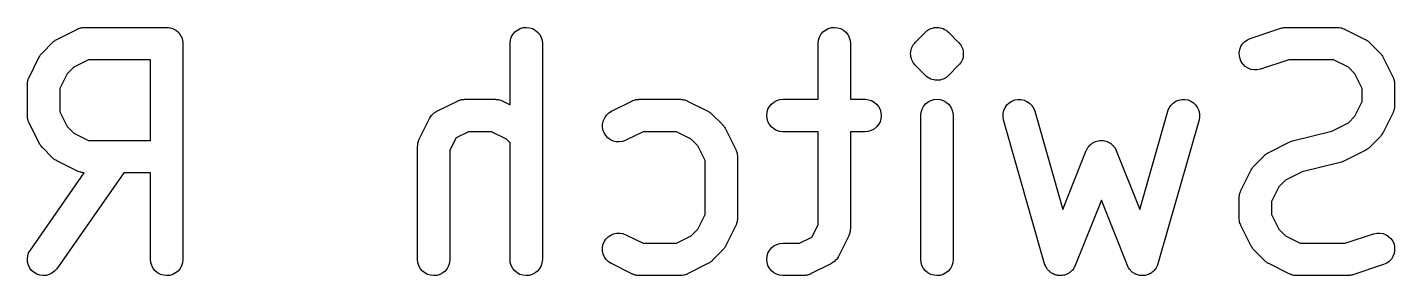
# Model space of a CAD drawing. Extents: x 121.5 to 176.6, y -105.4 to -93.1.
# Drawn here: x 170.27 to 176.61, y -94.25 to -93.1 of the extents above; entities that cross this region are included whole.
import ezdxf

# ---------------------------------------------------------------- set-up
doc = ezdxf.new("R2010")
doc.units = 0
doc.layers.add('BLACK', color=7, linetype='CONTINUOUS')

msp = doc.modelspace()

# ---------------------------------------------------------------- linework, layer by layer
at = {"layer": 'BLACK', "linetype": 'CONTINUOUS'}
for p, q in [((170.409, -93.1589), (170.504, -93.1113)), ((170.504, -93.1113), (170.505, -93.1108)), ((170.505, -93.1108), (170.507, -93.1101)), ((170.507, -93.1101), (170.509, -93.109)), ((170.509, -93.109), (170.514, -93.1076)), ((170.514, -93.1076), (170.519, -93.1058)), ((170.519, -93.1058), (170.521, -93.1054)), ((170.521, -93.1054), (170.523, -93.1048)), ((170.523, -93.1048), (170.528, -93.1043)), ((170.528, -93.1043), (170.533, -93.1035)), ((170.533, -93.1035), (170.535, -93.1036)), ((170.535, -93.1036), (170.537, -93.1034)), ((170.537, -93.1034), (170.918, -93.1034)), ((170.918, -93.1034), (170.919, -93.1034)), ((170.919, -93.1034), (170.919, -93.1034)), ((170.919, -93.1034), (170.919, -93.1034)), ((170.919, -93.1034), (170.919, -93.1034)), ((170.919, -93.1034), (170.926, -93.1042)), ((170.926, -93.1042), (170.933, -93.1049)), ((170.933, -93.1049), (170.934, -93.105)), ((170.934, -93.105), (170.934, -93.105)), ((170.934, -93.105), (170.941, -93.1071)), ((170.941, -93.1071), (170.947, -93.1092)), ((170.947, -93.1092), (170.948, -93.1094)), ((170.948, -93.1094), (170.948, -93.1094)), ((170.948, -93.1094), (170.954, -93.1129)), ((170.954, -93.1129), (170.96, -93.1162)), ((170.96, -93.1162), (170.961, -93.1164)), ((170.961, -93.1164), (170.961, -93.1165)), ((170.961, -93.1165), (170.966, -93.121)), ((170.966, -93.121), (170.972, -93.1255)), ((170.972, -93.1255), (170.972, -93.1257)), ((170.972, -93.1257), (170.972, -93.1259)), ((170.972, -93.1259), (170.976, -93.1314)), ((170.976, -93.1314), (170.981, -93.1369)), ((172.523, -93.136), (172.533, -93.1248)), ((172.533, -93.1248), (172.544, -93.1156)), ((172.544, -93.1156), (172.557, -93.1088)), ((172.557, -93.1088), (172.571, -93.1047)), ((172.571, -93.1047), (172.586, -93.1034)), ((172.586, -93.1034), (172.6, -93.1049)), ((172.6, -93.1049), (172.614, -93.1092)), ((172.614, -93.1092), (172.627, -93.1162)), ((172.627, -93.1162), (172.638, -93.1255)), ((172.638, -93.1255), (172.648, -93.1369)), ((173.952, -93.136), (173.961, -93.1248)), ((173.961, -93.1248), (173.973, -93.1156)), ((173.973, -93.1156), (173.986, -93.1088)), ((173.986, -93.1088), (174, -93.1047)), ((174, -93.1047), (174.014, -93.1034)), ((174.014, -93.1034), (174.029, -93.1049)), ((174.029, -93.1049), (174.043, -93.1092)), ((174.043, -93.1092), (174.056, -93.1162)), ((174.056, -93.1162), (174.067, -93.1255)), ((174.067, -93.1255), (174.076, -93.1369)), ((174.389, -93.173), (174.437, -93.1253)), ((174.437, -93.1248), (174.438, -93.1246)), ((174.437, -93.125), (174.437, -93.1248)), ((174.437, -93.1248), (174.437, -93.1248)), ((174.437, -93.1248), (174.437, -93.1248)), ((174.437, -93.1253), (174.437, -93.125)), ((174.437, -93.125), (174.437, -93.125)), ((174.437, -93.125), (174.437, -93.125)), ((174.438, -93.1246), (174.443, -93.1202)), ((174.443, -93.1202), (174.449, -93.1158)), ((174.449, -93.1155), (174.455, -93.1123)), ((174.449, -93.1156), (174.449, -93.1155)), ((174.449, -93.1157), (174.449, -93.1156)), ((174.449, -93.1156), (174.449, -93.1156)), ((174.449, -93.1158), (174.449, -93.1157)), ((174.455, -93.1123), (174.461, -93.1089)), ((174.461, -93.1089), (174.462, -93.1089)), ((174.462, -93.1087), (174.469, -93.1068)), ((174.462, -93.1088), (174.462, -93.1087)), ((174.462, -93.1089), (174.462, -93.1088)), ((174.462, -93.1088), (174.462, -93.1088)), ((174.469, -93.1068), (174.475, -93.1048)), ((174.475, -93.1048), (174.476, -93.1047)), ((174.476, -93.1047), (174.483, -93.104)), ((174.476, -93.1047), (174.476, -93.1047)), ((174.476, -93.1047), (174.476, -93.1047)), ((174.476, -93.1047), (174.476, -93.1047)), ((174.483, -93.104), (174.49, -93.1034)), ((174.49, -93.1034), (174.49, -93.1034)), ((174.49, -93.1034), (174.49, -93.1034)), ((174.49, -93.1034), (174.491, -93.1034)), ((174.49, -93.1034), (174.49, -93.1034)), ((174.491, -93.1034), (174.498, -93.1041)), ((174.498, -93.1041), (174.505, -93.1049)), ((174.505, -93.1049), (174.505, -93.1049)), ((174.505, -93.1049), (174.505, -93.1049)), ((174.505, -93.1049), (174.505, -93.105)), ((174.505, -93.105), (174.505, -93.105)), ((174.505, -93.105), (174.512, -93.1071)), ((174.512, -93.1071), (174.519, -93.1091)), ((174.519, -93.1091), (174.519, -93.1092)), ((174.519, -93.1092), (174.519, -93.1092)), ((174.519, -93.1092), (174.519, -93.1093)), ((174.519, -93.1093), (174.519, -93.1093)), ((174.519, -93.1093), (174.525, -93.1127)), ((174.525, -93.1127), (174.532, -93.1161)), ((174.532, -93.1161), (174.532, -93.1161)), ((174.532, -93.1161), (174.532, -93.1162)), ((174.532, -93.1162), (174.532, -93.1163)), ((174.532, -93.1163), (174.532, -93.1163)), ((174.532, -93.1163), (174.537, -93.1209)), ((174.537, -93.1209), (174.543, -93.1253)), ((174.543, -93.1253), (174.59, -93.173)), ((175.942, -93.1548), (176.085, -93.1072)), ((176.085, -93.1072), (176.086, -93.1069)), ((176.086, -93.1069), (176.09, -93.106)), ((176.09, -93.106), (176.094, -93.1048)), ((176.094, -93.1048), (176.097, -93.1045)), ((176.097, -93.1045), (176.1, -93.1039)), ((176.1, -93.1039), (176.105, -93.1038)), ((176.105, -93.1038), (176.109, -93.1034)), ((176.109, -93.1034), (176.347, -93.1034)), ((176.347, -93.1034), (176.348, -93.1034)), ((176.348, -93.1034), (176.35, -93.1036)), ((176.35, -93.1036), (176.352, -93.1036)), ((176.352, -93.1036), (176.357, -93.1044)), ((176.357, -93.1044), (176.363, -93.105)), ((176.363, -93.105), (176.365, -93.1057)), ((176.365, -93.1057), (176.367, -93.1061)), ((176.367, -93.1061), (176.372, -93.1079)), ((176.372, -93.1079), (176.376, -93.1094)), ((176.376, -93.1094), (176.378, -93.1105)), ((176.378, -93.1105), (176.38, -93.1113)), ((176.38, -93.1113), (176.476, -93.1589)), ((170.342, -93.2206), (170.389, -93.173)), ((170.389, -93.173), (170.39, -93.1722)), ((170.39, -93.1722), (170.393, -93.1696)), ((170.393, -93.1696), (170.396, -93.1667)), ((170.396, -93.1667), (170.399, -93.165)), ((170.399, -93.165), (170.401, -93.1631)), ((170.401, -93.1631), (170.405, -93.1612)), ((170.405, -93.1612), (170.409, -93.1589)), ((170.981, -93.1369), (170.981, -93.1371)), ((170.981, -93.1371), (170.981, -93.1373)), ((170.981, -93.1373), (170.984, -93.1436)), ((170.984, -93.1436), (170.988, -93.1498)), ((170.988, -93.1498), (170.988, -93.1501)), ((170.988, -93.1501), (170.988, -93.1503)), ((170.988, -93.1503), (170.99, -93.1571)), ((170.99, -93.1571), (170.992, -93.1638)), ((170.992, -93.1638), (170.992, -93.1641)), ((170.992, -93.1641), (170.992, -93.1643)), ((170.992, -93.1643), (170.993, -93.1713)), ((170.993, -93.1713), (170.993, -93.1784)), ((170.993, -93.1784), (170.993, -94.1784)), ((172.51, -93.1773), (172.512, -93.1628)), ((172.51, -93.1784), (172.51, -93.1773)), ((172.51, -93.4618), (172.51, -93.1784)), ((172.512, -93.1628), (172.516, -93.1488)), ((172.516, -93.1488), (172.523, -93.136)), ((172.648, -93.1369), (172.654, -93.1498)), ((172.654, -93.1498), (172.659, -93.1638)), ((172.659, -93.1638), (172.66, -93.1784)), ((172.66, -93.1784), (172.66, -94.1784)), ((173.939, -93.1773), (173.94, -93.1628)), ((173.939, -93.1784), (173.939, -93.1773)), ((173.939, -93.4367), (173.939, -93.1784)), ((173.94, -93.1628), (173.945, -93.1488)), ((173.945, -93.1488), (173.952, -93.136)), ((174.076, -93.1369), (174.083, -93.1498)), ((174.083, -93.1498), (174.087, -93.1638)), ((174.087, -93.1638), (174.089, -93.1784)), ((174.089, -93.1784), (174.089, -93.4367)), ((174.371, -93.2039), (174.373, -93.1972)), ((174.373, -93.1967), (174.377, -93.1905)), ((174.373, -93.1969), (174.373, -93.1967)), ((174.373, -93.1972), (174.373, -93.1969)), ((174.377, -93.1905), (174.38, -93.1843)), ((174.38, -93.1838), (174.385, -93.1784)), ((174.38, -93.1841), (174.38, -93.1838)), ((174.38, -93.1843), (174.38, -93.1841)), ((174.385, -93.1784), (174.389, -93.173)), ((174.59, -93.173), (174.591, -93.1733)), ((174.591, -93.1733), (174.591, -93.1733)), ((174.591, -93.1733), (174.591, -93.1733)), ((174.591, -93.1733), (174.591, -93.1737)), ((174.591, -93.1737), (174.596, -93.1793)), ((174.596, -93.1793), (174.6, -93.1847)), ((174.6, -93.1847), (174.6, -93.1849)), ((174.6, -93.1849), (174.6, -93.1852)), ((174.6, -93.1852), (174.604, -93.1915)), ((174.604, -93.1915), (174.607, -93.1977)), ((174.607, -93.1977), (174.607, -93.1979)), ((174.607, -93.1979), (174.607, -93.1981)), ((175.894, -93.2059), (175.899, -93.1922)), ((175.899, -93.1922), (175.907, -93.1799)), ((175.907, -93.1799), (175.917, -93.1693)), ((175.917, -93.1693), (175.929, -93.1608)), ((175.929, -93.1608), (175.942, -93.1548)), ((176.476, -93.1589), (176.477, -93.1594)), ((176.477, -93.1594), (176.48, -93.1617)), ((176.48, -93.1617), (176.484, -93.1637)), ((176.484, -93.1637), (176.486, -93.1657)), ((176.486, -93.1657), (176.489, -93.1674)), ((176.489, -93.1674), (176.492, -93.1703)), ((176.492, -93.1703), (176.495, -93.173)), ((176.495, -93.173), (176.543, -93.2206)), ((170.28, -93.3353), (170.327, -93.2401)), ((170.327, -93.2401), (170.328, -93.2391)), ((170.328, -93.2391), (170.33, -93.2356)), ((170.33, -93.2356), (170.332, -93.2319)), ((170.332, -93.2319), (170.334, -93.2295)), ((170.334, -93.2295), (170.336, -93.2269)), ((170.336, -93.2269), (170.339, -93.2238)), ((170.339, -93.2238), (170.342, -93.2206)), ((170.555, -93.2534), (170.487, -93.2876)), ((170.843, -93.2534), (170.555, -93.2534)), ((170.843, -93.6272), (170.843, -93.2534)), ((174.367, -93.2252), (174.368, -93.2182)), ((174.367, -93.2255), (174.367, -93.2252)), ((174.367, -93.2257), (174.367, -93.2255)), ((174.368, -93.2327), (174.367, -93.2257)), ((174.368, -93.2182), (174.369, -93.2112)), ((174.368, -93.2398), (174.368, -93.2327)), ((174.369, -93.2401), (174.368, -93.2398)), ((174.369, -93.2107), (174.371, -93.2039)), ((174.369, -93.2109), (174.369, -93.2107)), ((174.369, -93.2112), (174.369, -93.2109)), ((174.369, -93.2403), (174.369, -93.2401)), ((174.371, -93.247), (174.369, -93.2403)), ((174.373, -93.2539), (174.371, -93.247)), ((174.373, -93.2541), (174.373, -93.2539)), ((174.373, -93.2543), (174.373, -93.2541)), ((174.376, -93.2606), (174.373, -93.2543)), ((174.379, -93.2668), (174.376, -93.2606)), ((174.606, -93.2553), (174.603, -93.2615)), ((174.607, -93.2551), (174.606, -93.2553)), ((174.607, -93.1981), (174.609, -93.205)), ((174.609, -93.248), (174.607, -93.2548)), ((174.607, -93.2548), (174.607, -93.2551)), ((174.609, -93.205), (174.611, -93.2117)), ((174.611, -93.2413), (174.609, -93.248)), ((174.611, -93.2117), (174.611, -93.2119)), ((174.611, -93.2119), (174.611, -93.2122)), ((174.611, -93.2122), (174.612, -93.2192)), ((174.612, -93.2337), (174.611, -93.2408)), ((174.611, -93.2408), (174.611, -93.2411)), ((174.611, -93.2411), (174.611, -93.2413)), ((174.612, -93.2192), (174.612, -93.2263)), ((174.612, -93.2263), (174.612, -93.2265)), ((174.612, -93.2265), (174.612, -93.2268)), ((174.612, -93.2268), (174.612, -93.2337)), ((175.891, -93.2203), (175.894, -93.2059)), ((175.892, -93.2349), (175.891, -93.2203)), ((175.895, -93.2492), (175.892, -93.2349)), ((175.901, -93.2626), (175.895, -93.2492)), ((176.121, -93.2534), (175.99, -93.2972)), ((176.329, -93.2534), (176.121, -93.2534)), ((176.398, -93.2876), (176.329, -93.2534)), ((176.543, -93.2206), (176.544, -93.2213)), ((176.544, -93.2213), (176.546, -93.2246)), ((176.546, -93.2246), (176.549, -93.2277)), ((176.549, -93.2277), (176.551, -93.2303)), ((176.551, -93.2303), (176.553, -93.2328)), ((176.553, -93.2328), (176.555, -93.2365)), ((176.555, -93.2365), (176.557, -93.2401)), ((176.557, -93.2401), (176.605, -93.3353)), ((170.456, -93.318), (170.422, -93.3866)), ((170.487, -93.2876), (170.456, -93.318)), ((174.379, -93.2671), (174.379, -93.2668)), ((174.38, -93.2673), (174.379, -93.2671)), ((174.384, -93.2728), (174.38, -93.2673)), ((174.388, -93.2783), (174.384, -93.2728)), ((174.389, -93.2786), (174.388, -93.2783)), ((174.389, -93.2787), (174.389, -93.2786)), ((174.389, -93.279), (174.389, -93.2787)), ((174.389, -93.2787), (174.389, -93.2787)), ((174.437, -93.3267), (174.389, -93.279)), ((174.59, -93.279), (174.543, -93.3267)), ((174.595, -93.2736), (174.59, -93.279)), ((174.599, -93.2682), (174.595, -93.2736)), ((174.6, -93.2679), (174.599, -93.2682)), ((174.603, -93.2615), (174.6, -93.2677)), ((174.6, -93.2677), (174.6, -93.2679)), ((175.909, -93.2746), (175.901, -93.2626)), ((175.919, -93.2848), (175.909, -93.2746)), ((175.932, -93.2927), (175.919, -93.2848)), ((175.945, -93.2981), (175.932, -93.2927)), ((175.96, -93.3007), (175.945, -93.2981)), ((175.974, -93.3005), (175.96, -93.3007)), ((175.989, -93.2975), (175.974, -93.3005)), ((175.99, -93.2972), (175.989, -93.2975)), ((176.428, -93.318), (176.398, -93.2876)), ((176.462, -93.3866), (176.428, -93.318)), ((170.272, -93.3634), (170.273, -93.3584)), ((170.272, -93.3656), (170.272, -93.3634)), ((170.272, -93.3678), (170.272, -93.3656)), ((170.272, -93.3689), (170.272, -93.3678)), ((170.272, -93.5117), (170.272, -93.3689)), ((170.273, -93.3584), (170.274, -93.3533)), ((170.274, -93.3512), (170.275, -93.349)), ((170.274, -93.3533), (170.274, -93.3512)), ((170.275, -93.349), (170.276, -93.3442)), ((170.276, -93.3442), (170.278, -93.3393)), ((170.278, -93.3393), (170.279, -93.3374)), ((170.279, -93.3374), (170.28, -93.3353)), ((170.422, -93.3866), (170.422, -93.494)), ((174.442, -93.3311), (174.437, -93.3267)), ((174.448, -93.3357), (174.442, -93.3311)), ((174.448, -93.3358), (174.448, -93.3357)), ((174.448, -93.3357), (174.448, -93.3357)), ((174.448, -93.3359), (174.448, -93.3358)), ((174.454, -93.3392), (174.448, -93.3359)), ((174.448, -93.3359), (174.448, -93.3359)), ((174.461, -93.3427), (174.454, -93.3392)), ((174.461, -93.3428), (174.461, -93.3427)), ((174.461, -93.3427), (174.461, -93.3427)), ((174.461, -93.3429), (174.461, -93.3428)), ((174.461, -93.3428), (174.461, -93.3428)), ((174.468, -93.3449), (174.461, -93.3429)), ((174.474, -93.347), (174.468, -93.3449)), ((174.475, -93.347), (174.474, -93.347)), ((174.475, -93.3471), (174.475, -93.347)), ((174.482, -93.3479), (174.475, -93.3471)), ((174.475, -93.3471), (174.475, -93.3471)), ((174.475, -93.3471), (174.475, -93.3471)), ((174.489, -93.3486), (174.482, -93.3479)), ((174.49, -93.3486), (174.489, -93.3486)), ((174.489, -93.3486), (174.489, -93.3486)), ((174.489, -93.3486), (174.489, -93.3486)), ((174.489, -93.3486), (174.489, -93.3486)), ((174.497, -93.348), (174.49, -93.3486)), ((174.504, -93.3473), (174.497, -93.348)), ((174.511, -93.3453), (174.504, -93.3472)), ((174.504, -93.3472), (174.504, -93.3473)), ((174.504, -93.3473), (174.504, -93.3473)), ((174.504, -93.3473), (174.504, -93.3473)), ((174.504, -93.3473), (174.504, -93.3473)), ((174.518, -93.3433), (174.511, -93.3453)), ((174.524, -93.3398), (174.518, -93.3431)), ((174.518, -93.3431), (174.518, -93.3431)), ((174.518, -93.3431), (174.518, -93.3432)), ((174.518, -93.3432), (174.518, -93.3432)), ((174.518, -93.3432), (174.518, -93.3433)), ((174.531, -93.3365), (174.524, -93.3398)), ((174.537, -93.3318), (174.531, -93.3362)), ((174.531, -93.3362), (174.531, -93.3363)), ((174.531, -93.3363), (174.531, -93.3364)), ((174.531, -93.3364), (174.531, -93.3364)), ((174.531, -93.3364), (174.531, -93.3365)), ((174.542, -93.3274), (174.537, -93.3318)), ((174.543, -93.3267), (174.542, -93.327)), ((174.542, -93.327), (174.542, -93.327)), ((174.542, -93.327), (174.542, -93.327)), ((174.542, -93.327), (174.542, -93.3272)), ((174.542, -93.3272), (174.542, -93.3272)), ((174.542, -93.3272), (174.542, -93.3272)), ((174.542, -93.3272), (174.542, -93.3274)), ((176.462, -93.4464), (176.462, -93.3866)), ((176.605, -93.3353), (176.605, -93.3363)), ((176.605, -93.3363), (176.606, -93.3383)), ((176.606, -93.3383), (176.607, -93.3403)), ((176.607, -93.3403), (176.608, -93.3452)), ((176.608, -93.3452), (176.61, -93.35)), ((176.61, -93.35), (176.61, -93.3522)), ((176.61, -93.3522), (176.611, -93.3543)), ((176.611, -93.3543), (176.612, -93.3594)), ((176.612, -93.3594), (176.612, -93.3645)), ((176.612, -93.3645), (176.612, -93.3667)), ((176.612, -93.3667), (176.612, -93.3689)), ((176.612, -93.3689), (176.612, -93.4641)), ((172.171, -93.4923), (172.266, -93.4446)), ((172.266, -93.4446), (172.267, -93.4442)), ((172.267, -93.4442), (172.269, -93.4434)), ((172.269, -93.4434), (172.271, -93.4424)), ((172.271, -93.4424), (172.276, -93.4409)), ((172.276, -93.4409), (172.28, -93.4391)), ((172.28, -93.4391), (172.283, -93.4388)), ((172.283, -93.4388), (172.285, -93.4381)), ((172.285, -93.4381), (172.29, -93.4376)), ((172.29, -93.4376), (172.295, -93.4368)), ((172.295, -93.4368), (172.297, -93.4369)), ((172.297, -93.4369), (172.299, -93.4367)), ((172.299, -93.4367), (172.442, -93.4367)), ((172.442, -93.4367), (172.443, -93.4367)), ((172.443, -93.4367), (172.445, -93.437)), ((172.445, -93.437), (172.448, -93.4369)), ((172.448, -93.4369), (172.453, -93.4378)), ((172.453, -93.4378), (172.458, -93.4384)), ((172.458, -93.4384), (172.46, -93.439)), ((172.46, -93.439), (172.462, -93.4394)), ((172.462, -93.4394), (172.467, -93.4412)), ((172.467, -93.4412), (172.472, -93.4428)), ((172.472, -93.4428), (172.474, -93.4438)), ((172.474, -93.4438), (172.476, -93.4446)), ((172.476, -93.4446), (172.51, -93.4618)), ((172.98, -93.4923), (173.075, -93.4446)), ((173.075, -93.4446), (173.076, -93.4442)), ((173.076, -93.4442), (173.078, -93.4434)), ((173.078, -93.4434), (173.08, -93.4424)), ((173.08, -93.4424), (173.085, -93.4409)), ((173.085, -93.4409), (173.09, -93.4391)), ((173.09, -93.4391), (173.092, -93.4388)), ((173.092, -93.4388), (173.094, -93.4381)), ((173.094, -93.4381), (173.099, -93.4376)), ((173.099, -93.4376), (173.104, -93.4368)), ((173.104, -93.4368), (173.107, -93.4369)), ((173.107, -93.4369), (173.109, -93.4367)), ((173.109, -93.4367), (173.299, -93.4367)), ((173.299, -93.4367), (173.3, -93.4367)), ((173.3, -93.4367), (173.303, -93.437)), ((173.303, -93.437), (173.305, -93.4369)), ((173.305, -93.4369), (173.31, -93.4378)), ((173.31, -93.4378), (173.315, -93.4384)), ((173.315, -93.4384), (173.317, -93.439)), ((173.317, -93.439), (173.319, -93.4394)), ((173.319, -93.4394), (173.324, -93.4412)), ((173.324, -93.4412), (173.329, -93.4428)), ((173.329, -93.4428), (173.331, -93.4438)), ((173.331, -93.4438), (173.333, -93.4446)), ((173.333, -93.4446), (173.428, -93.4923)), ((173.723, -93.4585), (173.734, -93.4492)), ((173.734, -93.4492), (173.747, -93.4424)), ((173.747, -93.4424), (173.761, -93.4381)), ((173.761, -93.4381), (173.776, -93.4367)), ((173.776, -93.4367), (173.939, -93.4367)), ((174.089, -93.4367), (174.156, -93.4367)), ((174.156, -93.4367), (174.158, -93.4367)), ((174.158, -93.4367), (174.172, -93.4384)), ((174.172, -93.4384), (174.186, -93.4428)), ((174.186, -93.4428), (174.199, -93.4498)), ((174.199, -93.4498), (174.21, -93.4592)), ((174.437, -93.4581), (174.449, -93.449)), ((174.449, -93.449), (174.462, -93.4422)), ((174.462, -93.4422), (174.476, -93.438)), ((174.476, -93.438), (174.49, -93.4367)), ((174.49, -93.4367), (174.505, -93.4382)), ((174.505, -93.4382), (174.519, -93.4426)), ((174.519, -93.4426), (174.532, -93.4495)), ((174.532, -93.4495), (174.543, -93.4589)), ((174.825, -93.4526), (174.837, -93.4447)), ((174.837, -93.4447), (174.851, -93.4395)), ((174.851, -93.4395), (174.865, -93.4369)), ((174.865, -93.4369), (174.88, -93.4372)), ((174.88, -93.4372), (174.894, -93.4404)), ((174.894, -93.4404), (174.907, -93.4463)), ((174.907, -93.4463), (174.919, -93.4546)), ((175.585, -93.454), (175.597, -93.4458)), ((175.597, -93.4458), (175.61, -93.4401)), ((175.61, -93.4401), (175.625, -93.4371)), ((175.625, -93.4371), (175.639, -93.437)), ((175.639, -93.437), (175.654, -93.4397)), ((175.654, -93.4397), (175.667, -93.4452)), ((175.667, -93.4452), (175.68, -93.4532)), ((176.428, -93.5149), (176.462, -93.4464)), ((170.272, -93.5139), (170.272, -93.5117)), ((170.272, -93.5161), (170.272, -93.5139)), ((170.422, -93.494), (170.456, -93.5625)), ((172.142, -93.5174), (172.145, -93.5126)), ((172.145, -93.5126), (172.147, -93.5114)), ((172.147, -93.5114), (172.148, -93.5101)), ((172.148, -93.5101), (172.152, -93.5062)), ((172.152, -93.5062), (172.156, -93.5021)), ((172.156, -93.5021), (172.157, -93.5012)), ((172.157, -93.5012), (172.158, -93.5)), ((172.158, -93.5), (172.163, -93.497)), ((172.163, -93.497), (172.168, -93.4938)), ((172.168, -93.4938), (172.169, -93.4931)), ((172.169, -93.4931), (172.171, -93.4923)), ((172.949, -93.522), (172.957, -93.5101)), ((172.957, -93.5101), (172.968, -93.5)), ((172.968, -93.5), (172.98, -93.4923)), ((173.428, -93.4923), (173.429, -93.4927)), ((173.429, -93.4927), (173.433, -93.495)), ((173.433, -93.495), (173.436, -93.497)), ((173.436, -93.497), (173.439, -93.499)), ((173.439, -93.499), (173.441, -93.5007)), ((173.441, -93.5007), (173.444, -93.5036)), ((173.444, -93.5036), (173.448, -93.5063)), ((173.448, -93.5063), (173.495, -93.5539)), ((173.701, -93.5112), (173.702, -93.4966)), ((173.702, -93.5258), (173.701, -93.5112)), ((173.702, -93.4966), (173.706, -93.4826)), ((173.706, -93.4826), (173.713, -93.4698)), ((173.713, -93.4698), (173.723, -93.4585)), ((174.21, -93.4592), (174.219, -93.4706)), ((174.219, -93.4706), (174.226, -93.4836)), ((174.226, -93.4836), (174.23, -93.4977)), ((174.23, -93.4977), (174.231, -93.5122)), ((174.231, -93.5122), (174.23, -93.5268)), ((174.415, -93.5107), (174.416, -93.4961)), ((174.415, -93.5117), (174.415, -93.5107)), ((174.415, -94.1784), (174.415, -93.5117)), ((174.416, -93.4961), (174.421, -93.4822)), ((174.421, -93.4822), (174.428, -93.4693)), ((174.428, -93.4693), (174.437, -93.4581)), ((174.543, -93.4589), (174.552, -93.4702)), ((174.552, -93.4702), (174.559, -93.4831)), ((174.559, -93.4831), (174.563, -93.4971)), ((174.563, -93.4971), (174.565, -93.5117)), ((174.565, -93.5117), (174.565, -94.1784)), ((174.796, -93.5022), (174.8, -93.488)), ((174.796, -93.5169), (174.796, -93.5022)), ((174.8, -93.488), (174.806, -93.4746)), ((174.806, -93.4746), (174.814, -93.4627)), ((174.814, -93.4627), (174.825, -93.4526)), ((174.919, -93.4546), (174.93, -93.4652)), ((174.93, -93.4652), (174.938, -93.4775)), ((174.938, -93.4775), (174.943, -93.4911)), ((174.943, -93.4911), (175.073, -93.9468)), ((175.43, -93.9468), (175.561, -93.4911)), ((175.561, -93.4901), (175.566, -93.4766)), ((175.561, -93.4911), (175.561, -93.4901)), ((175.566, -93.4766), (175.575, -93.4644)), ((175.575, -93.4644), (175.585, -93.454)), ((175.68, -93.4532), (175.69, -93.4634)), ((175.69, -93.4634), (175.698, -93.4755)), ((175.698, -93.4755), (175.704, -93.489)), ((175.704, -93.489), (175.707, -93.5033)), ((175.707, -93.5033), (175.707, -93.5179)), ((176.398, -93.5453), (176.428, -93.5149)), ((176.605, -93.4976), (176.557, -93.5929)), ((176.606, -93.4936), (176.605, -93.4956)), ((176.605, -93.4956), (176.605, -93.4976)), ((176.608, -93.4888), (176.606, -93.4936)), ((176.61, -93.484), (176.608, -93.4888)), ((176.611, -93.4797), (176.61, -93.4818)), ((176.61, -93.4818), (176.61, -93.484)), ((176.612, -93.4695), (176.611, -93.4746)), ((176.611, -93.4746), (176.611, -93.4797)), ((176.612, -93.4641), (176.612, -93.4651)), ((176.612, -93.4651), (176.612, -93.4673)), ((176.612, -93.4673), (176.612, -93.4695)), ((170.273, -93.5212), (170.272, -93.5161)), ((170.273, -93.5263), (170.273, -93.5212)), ((170.274, -93.5284), (170.273, -93.5263)), ((170.274, -93.5306), (170.274, -93.5284)), ((170.276, -93.5354), (170.274, -93.5306)), ((170.278, -93.5403), (170.276, -93.5354)), ((170.279, -93.5422), (170.278, -93.5403)), ((170.279, -93.5443), (170.279, -93.5422)), ((170.28, -93.5453), (170.279, -93.5443)), ((170.327, -93.6405), (170.28, -93.5453)), ((170.456, -93.5625), (170.487, -93.5929)), ((172.089, -93.621), (172.137, -93.5258)), ((172.137, -93.5249), (172.138, -93.5235)), ((172.137, -93.5258), (172.137, -93.5249)), ((172.138, -93.5235), (172.139, -93.522)), ((172.139, -93.522), (172.142, -93.5174)), ((172.939, -93.5496), (172.943, -93.5354)), ((172.939, -93.5643), (172.939, -93.5496)), ((172.941, -93.5787), (172.939, -93.5643)), ((172.943, -93.5354), (172.949, -93.522)), ((173.495, -93.5539), (173.496, -93.5547)), ((173.496, -93.5547), (173.499, -93.558)), ((173.499, -93.558), (173.501, -93.561)), ((173.501, -93.561), (173.503, -93.5637)), ((173.503, -93.5637), (173.505, -93.5661)), ((173.505, -93.5661), (173.507, -93.5698)), ((173.507, -93.5698), (173.509, -93.5734)), ((173.509, -93.5734), (173.557, -93.6686)), ((173.706, -93.5398), (173.702, -93.5258)), ((173.713, -93.5528), (173.706, -93.5398)), ((173.722, -93.5642), (173.713, -93.5528)), ((173.733, -93.5736), (173.722, -93.5642)), ((173.746, -93.5806), (173.733, -93.5736)), ((174.198, -93.5742), (174.185, -93.5811)), ((174.209, -93.5649), (174.198, -93.5742)), ((174.219, -93.5537), (174.209, -93.5649)), ((174.226, -93.5408), (174.219, -93.5537)), ((174.23, -93.5268), (174.226, -93.5408)), ((174.798, -93.5313), (174.796, -93.5169)), ((174.799, -93.5323), (174.798, -93.5313)), ((174.989, -94.199), (174.799, -93.5323)), ((175.705, -93.5323), (175.514, -94.199)), ((175.707, -93.5179), (175.705, -93.5323)), ((176.321, -93.5838), (176.398, -93.5453)), ((170.33, -93.6441), (170.327, -93.6405)), ((170.487, -93.5929), (170.555, -93.6272)), ((170.555, -93.6272), (170.843, -93.6272)), ((172.083, -93.639), (172.084, -93.6369)), ((172.083, -93.6441), (172.083, -93.639)), ((172.084, -93.6347), (172.086, -93.6299)), ((172.084, -93.6369), (172.084, -93.6347)), ((172.086, -93.6299), (172.088, -93.625)), ((172.088, -93.625), (172.089, -93.6231)), ((172.089, -93.6231), (172.089, -93.621)), ((172.26, -93.6152), (172.231, -93.6723)), ((172.317, -93.5867), (172.26, -93.6152)), ((172.424, -93.5867), (172.317, -93.5867)), ((172.493, -93.621), (172.424, -93.5867)), ((172.51, -93.638), (172.493, -93.621)), ((172.51, -94.1784), (172.51, -93.638)), ((172.946, -93.5924), (172.941, -93.5787)), ((172.954, -93.6048), (172.946, -93.5924)), ((172.964, -93.6156), (172.954, -93.6048)), ((172.976, -93.6241), (172.964, -93.6156)), ((172.989, -93.6302), (172.976, -93.6241)), ((173.003, -93.6336), (172.989, -93.6302)), ((173.018, -93.6342), (173.003, -93.6336)), ((173.032, -93.6319), (173.018, -93.6342)), ((173.046, -93.6269), (173.032, -93.6319)), ((173.047, -93.6264), (173.046, -93.6269)), ((173.127, -93.5867), (173.047, -93.6264)), ((173.282, -93.5867), (173.127, -93.5867)), ((173.35, -93.621), (173.282, -93.5867)), ((173.381, -93.6514), (173.35, -93.621)), ((173.76, -93.5851), (173.746, -93.5806)), ((173.774, -93.5867), (173.76, -93.5851)), ((173.776, -93.5867), (173.774, -93.5867)), ((173.939, -93.5867), (173.776, -93.5867)), ((173.939, -94.0178), (173.939, -93.5867)), ((174.156, -93.5867), (174.089, -93.5867)), ((174.089, -93.5867), (174.089, -94.0355)), ((174.171, -93.5853), (174.156, -93.5867)), ((174.185, -93.5811), (174.171, -93.5853)), ((175.205, -93.644), (175.21, -93.6399)), ((175.21, -93.6399), (175.211, -93.6395)), ((175.211, -93.639), (175.217, -93.636)), ((175.211, -93.6395), (175.211, -93.639)), ((175.217, -93.636), (175.223, -93.6329)), ((175.223, -93.6329), (175.224, -93.6327)), ((175.224, -93.6324), (175.231, -93.6306)), ((175.224, -93.6327), (175.224, -93.6324)), ((175.231, -93.6306), (175.237, -93.6287)), ((175.237, -93.6287), (175.238, -93.6286)), ((175.238, -93.6284), (175.245, -93.6278)), ((175.238, -93.6286), (175.238, -93.6284)), ((175.245, -93.6278), (175.251, -93.6272)), ((175.251, -93.6272), (175.252, -93.6273)), ((175.252, -93.6273), (175.253, -93.6272)), ((175.253, -93.6272), (175.26, -93.628)), ((175.26, -93.628), (175.266, -93.6286)), ((175.266, -93.6286), (175.267, -93.6288)), ((175.267, -93.6288), (175.268, -93.6289)), ((175.268, -93.6289), (175.274, -93.6309)), ((175.274, -93.6309), (175.28, -93.6328)), ((175.28, -93.6328), (175.281, -93.6331)), ((175.281, -93.6331), (175.281, -93.6334)), ((175.281, -93.6334), (175.287, -93.6365)), ((175.287, -93.6365), (175.293, -93.6396)), ((175.293, -93.6396), (175.294, -93.6401)), ((175.294, -93.6401), (175.294, -93.6405)), ((175.294, -93.6405), (175.299, -93.6447)), ((176.028, -93.6827), (176.123, -93.6351)), ((176.123, -93.6351), (176.124, -93.6346)), ((176.124, -93.6343), (176.131, -93.632)), ((176.124, -93.6345), (176.124, -93.6343)), ((176.124, -93.6346), (176.124, -93.6345)), ((176.131, -93.632), (176.138, -93.6296)), ((176.138, -93.6294), (176.321, -93.5838)), ((176.138, -93.6295), (176.138, -93.6294)), ((176.138, -93.6296), (176.138, -93.6295)), ((176.543, -93.6124), (176.495, -93.66)), ((176.546, -93.6091), (176.543, -93.6124)), ((176.548, -93.6061), (176.546, -93.6091)), ((176.55, -93.6035), (176.548, -93.6061)), ((176.552, -93.6011), (176.55, -93.6035)), ((176.554, -93.5973), (176.552, -93.6011)), ((176.556, -93.5938), (176.554, -93.5973)), ((176.557, -93.5929), (176.556, -93.5938)), ((170.332, -93.6478), (170.33, -93.6441)), ((170.334, -93.6502), (170.332, -93.6478)), ((170.335, -93.6529), (170.334, -93.6502)), ((170.338, -93.6559), (170.335, -93.6529)), ((170.341, -93.6592), (170.338, -93.6559)), ((170.342, -93.66), (170.341, -93.6592)), ((170.389, -93.7076), (170.342, -93.66)), ((172.081, -93.6535), (172.082, -93.6513)), ((172.081, -93.6546), (172.081, -93.6535)), ((172.081, -94.1784), (172.081, -93.6546)), ((172.082, -93.6491), (172.083, -93.6441)), ((172.082, -93.6513), (172.082, -93.6491)), ((172.231, -93.6723), (172.231, -94.1784)), ((173.415, -93.7199), (173.381, -93.6514)), ((173.557, -93.6686), (173.557, -93.6696)), ((173.557, -93.6696), (173.558, -93.6717)), ((173.558, -93.6717), (173.559, -93.6736)), ((173.559, -93.6736), (173.561, -93.6785)), ((173.561, -93.6785), (173.562, -93.6833)), ((173.562, -93.6833), (173.563, -93.6855)), ((173.563, -93.6855), (173.563, -93.6876)), ((173.563, -93.6876), (173.564, -93.6927)), ((173.564, -93.6927), (173.565, -93.6978)), ((173.565, -93.6978), (173.565, -93.7)), ((173.565, -93.7), (173.565, -93.7022)), ((173.565, -93.7022), (173.565, -93.9879)), ((175.073, -93.9468), (175.182, -93.6743)), ((175.182, -93.6734), (175.183, -93.6727)), ((175.182, -93.6743), (175.182, -93.6734)), ((175.183, -93.6719), (175.186, -93.6662)), ((175.183, -93.6727), (175.183, -93.6719)), ((175.186, -93.6662), (175.189, -93.6605)), ((175.189, -93.6605), (175.19, -93.6599)), ((175.19, -93.6592), (175.195, -93.6542)), ((175.19, -93.6599), (175.19, -93.6592)), ((175.195, -93.6542), (175.199, -93.6492)), ((175.199, -93.6487), (175.2, -93.6481)), ((175.199, -93.6492), (175.199, -93.6487)), ((175.2, -93.6481), (175.205, -93.644)), ((175.299, -93.6447), (175.304, -93.6488)), ((175.304, -93.6488), (175.305, -93.6494)), ((175.305, -93.6494), (175.305, -93.6499)), ((175.305, -93.6499), (175.31, -93.655)), ((175.31, -93.655), (175.314, -93.66)), ((175.314, -93.66), (175.314, -93.6607)), ((175.314, -93.6607), (175.315, -93.6613)), ((175.315, -93.6613), (175.318, -93.6671)), ((175.318, -93.6671), (175.321, -93.6729)), ((175.321, -93.6729), (175.321, -93.6736)), ((175.321, -93.6736), (175.321, -93.6743)), ((175.321, -93.6743), (175.43, -93.9468)), ((175.961, -93.7444), (176.008, -93.6968)), ((176.008, -93.6968), (176.009, -93.696)), ((176.009, -93.696), (176.012, -93.6934)), ((176.012, -93.6934), (176.015, -93.6905)), ((176.015, -93.6905), (176.018, -93.6889)), ((176.018, -93.6889), (176.02, -93.6869)), ((176.02, -93.6869), (176.024, -93.685)), ((176.024, -93.685), (176.028, -93.6827)), ((176.476, -93.674), (176.38, -93.7217)), ((176.479, -93.6718), (176.476, -93.674)), ((176.483, -93.6699), (176.479, -93.6718)), ((176.485, -93.6679), (176.483, -93.6699)), ((176.488, -93.6662), (176.485, -93.6679)), ((176.491, -93.6633), (176.488, -93.6662)), ((176.494, -93.6607), (176.491, -93.6633)), ((176.495, -93.66), (176.494, -93.6607)), ((170.392, -93.7103), (170.389, -93.7076)), ((170.395, -93.7132), (170.392, -93.7103)), ((170.398, -93.7149), (170.395, -93.7132)), ((170.4, -93.7169), (170.398, -93.7149)), ((170.404, -93.7189), (170.4, -93.7169)), ((170.408, -93.7212), (170.404, -93.7189)), ((170.409, -93.7217), (170.408, -93.7212)), ((170.504, -93.7693), (170.409, -93.7217)), ((173.415, -93.9702), (173.415, -93.7199)), ((175.899, -93.8591), (175.947, -93.7639)), ((175.947, -93.763), (175.949, -93.7594)), ((175.947, -93.7639), (175.947, -93.763)), ((175.949, -93.7594), (175.951, -93.7557)), ((175.951, -93.7557), (175.953, -93.7533)), ((175.953, -93.7533), (175.955, -93.7507)), ((175.955, -93.7507), (175.958, -93.7476)), ((175.958, -93.7476), (175.961, -93.7444)), ((176.365, -93.7273), (176.183, -93.773)), ((176.366, -93.7272), (176.365, -93.7272)), ((176.365, -93.7272), (176.365, -93.7273)), ((176.372, -93.7248), (176.366, -93.7272)), ((176.379, -93.7224), (176.372, -93.7248)), ((176.38, -93.7221), (176.379, -93.7222)), ((176.379, -93.7222), (176.379, -93.7224)), ((176.38, -93.7217), (176.38, -93.7221)), ((170.286, -94.1354), (170.536, -93.7772)), ((170.719, -93.7772), (170.408, -94.2214)), ((170.506, -93.7701), (170.504, -93.7693)), ((170.508, -93.7711), (170.506, -93.7701)), ((170.513, -93.7727), (170.508, -93.7711)), ((170.518, -93.7745), (170.513, -93.7727)), ((170.52, -93.7749), (170.518, -93.7745)), ((170.522, -93.7756), (170.52, -93.7749)), ((170.527, -93.7761), (170.522, -93.7756)), ((170.532, -93.777), (170.527, -93.7761)), ((170.534, -93.7769), (170.532, -93.777)), ((170.536, -93.7772), (170.534, -93.7769)), ((170.843, -93.7772), (170.719, -93.7772)), ((170.843, -94.1784), (170.843, -93.7772)), ((176.106, -93.8114), (176.075, -93.8419)), ((176.183, -93.773), (176.106, -93.8114)), ((175.891, -93.8872), (175.892, -93.8822)), ((175.891, -93.8894), (175.891, -93.8872)), ((175.891, -93.8916), (175.891, -93.8894)), ((175.891, -93.8927), (175.891, -93.8916)), ((175.891, -93.9879), (175.891, -93.8927)), ((175.892, -93.8822), (175.893, -93.8771)), ((175.893, -93.875), (175.894, -93.8728)), ((175.893, -93.8771), (175.893, -93.875)), ((175.894, -93.8728), (175.896, -93.868)), ((175.896, -93.868), (175.897, -93.8631)), ((175.897, -93.8631), (175.898, -93.8612)), ((175.898, -93.8612), (175.899, -93.8591)), ((176.075, -93.8419), (176.041, -93.9104)), ((175.252, -93.9041), (175.131, -94.2062)), ((175.373, -94.2062), (175.252, -93.9041)), ((176.041, -93.9104), (176.041, -93.9702)), ((173.381, -94.0387), (173.415, -93.9702)), ((173.557, -94.0214), (173.509, -94.1167)), ((173.558, -94.0194), (173.557, -94.0214)), ((173.559, -94.0174), (173.558, -94.0194)), ((173.56, -94.0126), (173.559, -94.0174)), ((173.562, -94.0078), (173.56, -94.0126)), ((173.563, -94.0056), (173.562, -94.0078)), ((173.564, -93.9984), (173.563, -94.0035)), ((173.563, -94.0035), (173.563, -94.0056)), ((173.565, -93.9934), (173.564, -93.9984)), ((173.565, -93.9879), (173.565, -93.989)), ((173.565, -93.989), (173.565, -93.9911)), ((173.565, -93.9911), (173.565, -93.9934)), ((173.91, -94.0749), (173.939, -94.0178)), ((175.891, -93.9901), (175.891, -93.9879)), ((175.891, -93.9923), (175.891, -93.9901)), ((175.892, -93.9974), (175.891, -93.9923)), ((175.892, -94.0025), (175.892, -93.9974)), ((175.893, -94.0046), (175.892, -94.0025)), ((175.893, -94.0068), (175.893, -94.0046)), ((175.895, -94.0116), (175.893, -94.0068)), ((175.897, -94.0165), (175.895, -94.0116)), ((175.898, -94.0184), (175.897, -94.0165)), ((175.898, -94.0205), (175.898, -94.0184)), ((175.899, -94.0214), (175.898, -94.0205)), ((175.947, -94.1167), (175.899, -94.0214)), ((176.041, -93.9702), (176.075, -94.0387)), ((172.947, -94.0968), (172.955, -94.0844)), ((172.955, -94.0844), (172.965, -94.0738)), ((172.965, -94.0738), (172.977, -94.0654)), ((172.977, -94.0654), (172.99, -94.0595)), ((172.99, -94.0595), (173.004, -94.0563)), ((173.004, -94.0563), (173.019, -94.056)), ((173.019, -94.056), (173.033, -94.0584)), ((173.033, -94.0584), (173.047, -94.0637)), ((173.047, -94.0637), (173.127, -94.1034)), ((173.282, -94.1034), (173.35, -94.0691)), ((173.35, -94.0691), (173.381, -94.0387)), ((173.853, -94.1034), (173.91, -94.0749)), ((174.081, -94.0691), (174.033, -94.1643)), ((174.083, -94.0651), (174.081, -94.067)), ((174.081, -94.067), (174.081, -94.0691)), ((174.084, -94.0602), (174.083, -94.0651)), ((174.086, -94.0554), (174.084, -94.0602)), ((174.087, -94.0511), (174.086, -94.0532)), ((174.086, -94.0532), (174.086, -94.0554)), ((174.088, -94.046), (174.087, -94.0511)), ((174.089, -94.0366), (174.088, -94.0388)), ((174.088, -94.0388), (174.088, -94.041)), ((174.088, -94.041), (174.088, -94.046)), ((174.089, -94.0355), (174.089, -94.0366)), ((176.075, -94.0387), (176.106, -94.0691)), ((176.106, -94.0691), (176.174, -94.1034)), ((176.382, -94.1034), (176.514, -94.0596)), ((176.514, -94.0596), (176.515, -94.0593)), ((176.515, -94.0593), (176.529, -94.0562)), ((176.529, -94.0562), (176.544, -94.056)), ((176.544, -94.056), (176.558, -94.0587)), ((176.558, -94.0587), (176.572, -94.064)), ((176.572, -94.064), (176.584, -94.072)), ((176.584, -94.072), (176.595, -94.0821)), ((176.595, -94.0821), (176.603, -94.0941)), ((170.274, -94.162), (170.278, -94.1481)), ((170.278, -94.1481), (170.286, -94.1354)), ((172.939, -94.1248), (172.941, -94.1104)), ((172.939, -94.1394), (172.939, -94.1248)), ((172.942, -94.1537), (172.939, -94.1394)), ((172.941, -94.1104), (172.947, -94.0968)), ((173.127, -94.1034), (173.282, -94.1034)), ((173.495, -94.1362), (173.448, -94.1838)), ((173.498, -94.1329), (173.495, -94.1362)), ((173.501, -94.1299), (173.498, -94.1329)), ((173.503, -94.1273), (173.501, -94.1299)), ((173.505, -94.1249), (173.503, -94.1273)), ((173.507, -94.1212), (173.505, -94.1249)), ((173.509, -94.1176), (173.507, -94.1212)), ((173.509, -94.1167), (173.509, -94.1176)), ((173.706, -94.1493), (173.713, -94.1364)), ((173.713, -94.1364), (173.723, -94.1252)), ((173.723, -94.1252), (173.734, -94.1159)), ((173.734, -94.1159), (173.747, -94.109)), ((173.747, -94.109), (173.761, -94.1048)), ((173.761, -94.1048), (173.776, -94.1034)), ((173.776, -94.1034), (173.853, -94.1034)), ((175.949, -94.1203), (175.947, -94.1167)), ((175.951, -94.124), (175.949, -94.1203)), ((175.953, -94.1264), (175.951, -94.124)), ((175.954, -94.1291), (175.953, -94.1264)), ((175.957, -94.1321), (175.954, -94.1291)), ((175.96, -94.1354), (175.957, -94.1321)), ((175.961, -94.1362), (175.96, -94.1354)), ((176.008, -94.1838), (175.961, -94.1362)), ((176.174, -94.1034), (176.382, -94.1034)), ((176.603, -94.0941), (176.609, -94.1075)), ((176.609, -94.1075), (176.612, -94.1218)), ((176.612, -94.1365), (176.61, -94.1509)), ((176.612, -94.1218), (176.612, -94.1365)), ((170.272, -94.1766), (170.274, -94.162)), ((170.273, -94.1912), (170.272, -94.1766)), ((170.277, -94.2053), (170.273, -94.1912)), ((170.283, -94.2184), (170.277, -94.2053)), ((170.845, -94.1929), (170.843, -94.1784)), ((170.849, -94.207), (170.845, -94.1929)), ((170.856, -94.2199), (170.849, -94.207)), ((170.987, -94.2079), (170.98, -94.2208)), ((170.992, -94.194), (170.987, -94.2079)), ((170.993, -94.1794), (170.992, -94.194)), ((170.993, -94.1784), (170.993, -94.1794)), ((172.083, -94.1929), (172.081, -94.1784)), ((172.087, -94.207), (172.083, -94.1929)), ((172.094, -94.2199), (172.087, -94.207)), ((172.225, -94.2079), (172.218, -94.2208)), ((172.23, -94.194), (172.225, -94.2079)), ((172.231, -94.1794), (172.23, -94.194)), ((172.231, -94.1784), (172.231, -94.1794)), ((172.511, -94.1929), (172.51, -94.1784)), ((172.516, -94.207), (172.511, -94.1929)), ((172.523, -94.2199), (172.516, -94.207)), ((172.654, -94.2079), (172.647, -94.2208)), ((172.658, -94.194), (172.654, -94.2079)), ((172.66, -94.1794), (172.658, -94.194)), ((172.66, -94.1784), (172.66, -94.1794)), ((172.948, -94.1672), (172.942, -94.1537)), ((172.956, -94.1792), (172.948, -94.1672)), ((172.967, -94.1894), (172.956, -94.1792)), ((172.979, -94.1974), (172.967, -94.1894)), ((172.98, -94.1978), (172.979, -94.1974)), ((173.075, -94.2455), (172.98, -94.1978)), ((173.428, -94.1978), (173.333, -94.2455)), ((173.432, -94.1956), (173.428, -94.1978)), ((173.435, -94.1937), (173.432, -94.1956)), ((173.438, -94.1917), (173.435, -94.1937)), ((173.441, -94.1901), (173.438, -94.1917)), ((173.444, -94.1872), (173.441, -94.1901)), ((173.447, -94.1845), (173.444, -94.1872)), ((173.448, -94.1838), (173.447, -94.1845)), ((173.701, -94.1779), (173.702, -94.1633)), ((173.702, -94.1924), (173.701, -94.1779)), ((173.702, -94.1633), (173.706, -94.1493)), ((173.706, -94.2065), (173.702, -94.1924)), ((173.713, -94.2194), (173.706, -94.2065)), ((174, -94.1978), (173.904, -94.2455)), ((174.001, -94.197), (174, -94.1978)), ((174.002, -94.1963), (174.001, -94.197)), ((174.007, -94.1931), (174.002, -94.1963)), ((174.012, -94.1901), (174.007, -94.1931)), ((174.013, -94.1889), (174.012, -94.1901)), ((174.014, -94.188), (174.013, -94.1889)), ((174.018, -94.1839), (174.014, -94.188)), ((174.023, -94.18), (174.018, -94.1839)), ((174.024, -94.1787), (174.023, -94.18)), ((174.025, -94.1775), (174.024, -94.1787)), ((174.028, -94.1727), (174.025, -94.1775)), ((174.031, -94.1681), (174.028, -94.1727)), ((174.032, -94.1666), (174.031, -94.1681)), ((174.033, -94.1652), (174.032, -94.1666)), ((174.033, -94.1643), (174.033, -94.1652)), ((174.416, -94.1929), (174.415, -94.1784)), ((174.42, -94.207), (174.416, -94.1929)), ((174.427, -94.2199), (174.42, -94.207)), ((174.559, -94.2079), (174.552, -94.2208)), ((174.563, -94.194), (174.559, -94.2079)), ((174.565, -94.1794), (174.563, -94.194)), ((174.565, -94.1784), (174.565, -94.1794)), ((174.991, -94.2033), (174.989, -94.199)), ((174.992, -94.2077), (174.991, -94.2033)), ((174.994, -94.2101), (174.992, -94.2077)), ((174.994, -94.2126), (174.994, -94.2101)), ((175.128, -94.2113), (175.126, -94.2155)), ((175.13, -94.2072), (175.128, -94.2113)), ((175.131, -94.2062), (175.13, -94.2072)), ((175.375, -94.2103), (175.373, -94.2062)), ((175.377, -94.2146), (175.375, -94.2103)), ((175.509, -94.211), (175.508, -94.2135)), ((175.511, -94.2086), (175.509, -94.211)), ((175.512, -94.2043), (175.511, -94.2086)), ((175.514, -94.2), (175.512, -94.2043)), ((175.514, -94.199), (175.514, -94.2)), ((176.011, -94.1865), (176.008, -94.1838)), ((176.014, -94.1894), (176.011, -94.1865)), ((176.017, -94.1911), (176.014, -94.1894)), ((176.02, -94.1931), (176.017, -94.1911)), ((176.023, -94.1951), (176.02, -94.1931)), ((176.027, -94.1974), (176.023, -94.1951)), ((176.028, -94.1978), (176.027, -94.1974)), ((176.123, -94.2455), (176.028, -94.1978)), ((176.561, -94.2019), (176.418, -94.2495)), ((176.575, -94.196), (176.561, -94.2019)), ((176.586, -94.1875), (176.575, -94.196)), ((176.597, -94.1769), (176.586, -94.1875)), ((176.604, -94.1645), (176.597, -94.1769)), ((176.61, -94.1509), (176.604, -94.1645)), ((170.292, -94.2299), (170.283, -94.2184)), ((170.304, -94.2395), (170.292, -94.2299)), ((170.316, -94.2468), (170.304, -94.2395)), ((170.33, -94.2515), (170.316, -94.2468)), ((170.345, -94.2533), (170.33, -94.2515)), ((170.359, -94.2524), (170.345, -94.2533)), ((170.373, -94.2486), (170.359, -94.2524)), ((170.386, -94.2421), (170.373, -94.2486)), ((170.398, -94.2332), (170.386, -94.2421)), ((170.408, -94.2222), (170.398, -94.2332)), ((170.408, -94.2214), (170.408, -94.2222)), ((170.865, -94.2312), (170.856, -94.2199)), ((170.876, -94.2406), (170.865, -94.2312)), ((170.889, -94.2475), (170.876, -94.2406)), ((170.903, -94.2518), (170.889, -94.2475)), ((170.918, -94.2534), (170.903, -94.2518)), ((170.932, -94.2521), (170.918, -94.2534)), ((170.946, -94.2479), (170.932, -94.2521)), ((170.959, -94.2411), (170.946, -94.2479)), ((170.971, -94.232), (170.959, -94.2411)), ((170.98, -94.2208), (170.971, -94.232)), ((172.103, -94.2312), (172.094, -94.2199)), ((172.115, -94.2406), (172.103, -94.2312)), ((172.127, -94.2475), (172.115, -94.2406)), ((172.141, -94.2518), (172.127, -94.2475)), ((172.156, -94.2534), (172.141, -94.2518)), ((172.171, -94.2521), (172.156, -94.2534)), ((172.185, -94.2479), (172.171, -94.2521)), ((172.198, -94.2411), (172.185, -94.2479)), ((172.209, -94.232), (172.198, -94.2411)), ((172.218, -94.2208), (172.209, -94.232)), ((172.532, -94.2312), (172.523, -94.2199)), ((172.543, -94.2406), (172.532, -94.2312)), ((172.556, -94.2475), (172.543, -94.2406)), ((172.57, -94.2518), (172.556, -94.2475)), ((172.585, -94.2534), (172.57, -94.2518)), ((172.599, -94.2521), (172.585, -94.2534)), ((172.613, -94.2479), (172.599, -94.2521)), ((172.626, -94.2411), (172.613, -94.2479)), ((172.638, -94.232), (172.626, -94.2411)), ((172.647, -94.2208), (172.638, -94.232)), ((173.077, -94.2463), (173.075, -94.2455)), ((173.079, -94.2473), (173.077, -94.2463)), ((173.084, -94.2489), (173.079, -94.2473)), ((173.089, -94.2507), (173.084, -94.2489)), ((173.091, -94.2511), (173.089, -94.2507)), ((173.093, -94.2517), (173.091, -94.2511)), ((173.098, -94.2523), (173.093, -94.2517)), ((173.103, -94.2532), (173.098, -94.2523)), ((173.106, -94.2531), (173.103, -94.2532)), ((173.108, -94.2534), (173.106, -94.2531)), ((173.109, -94.2534), (173.108, -94.2534)), ((173.299, -94.2534), (173.109, -94.2534)), ((173.302, -94.2532), (173.299, -94.2534)), ((173.304, -94.2533), (173.302, -94.2532)), ((173.309, -94.2525), (173.304, -94.2533)), ((173.314, -94.252), (173.309, -94.2525)), ((173.316, -94.2513), (173.314, -94.252)), ((173.318, -94.251), (173.316, -94.2513)), ((173.323, -94.2492), (173.318, -94.251)), ((173.328, -94.2477), (173.323, -94.2492)), ((173.33, -94.2467), (173.328, -94.2477)), ((173.332, -94.2459), (173.33, -94.2467)), ((173.333, -94.2455), (173.332, -94.2459)), ((173.722, -94.2309), (173.713, -94.2194)), ((173.733, -94.2403), (173.722, -94.2309)), ((173.746, -94.2473), (173.733, -94.2403)), ((173.76, -94.2517), (173.746, -94.2473)), ((173.774, -94.2534), (173.76, -94.2517)), ((173.776, -94.2534), (173.774, -94.2534)), ((173.871, -94.2534), (173.776, -94.2534)), ((173.873, -94.2532), (173.871, -94.2534)), ((173.875, -94.2533), (173.873, -94.2532)), ((173.88, -94.2525), (173.875, -94.2533)), ((173.885, -94.252), (173.88, -94.2525)), ((173.887, -94.2513), (173.885, -94.252)), ((173.89, -94.251), (173.887, -94.2513)), ((173.894, -94.2492), (173.89, -94.251)), ((173.899, -94.2477), (173.894, -94.2492)), ((173.901, -94.2467), (173.899, -94.2477)), ((173.903, -94.2459), (173.901, -94.2467)), ((173.904, -94.2455), (173.903, -94.2459)), ((174.437, -94.2312), (174.427, -94.2199)), ((174.448, -94.2406), (174.437, -94.2312)), ((174.461, -94.2475), (174.448, -94.2406)), ((174.475, -94.2518), (174.461, -94.2475)), ((174.489, -94.2534), (174.475, -94.2518)), ((174.504, -94.2521), (174.489, -94.2534)), ((174.518, -94.2479), (174.504, -94.2521)), ((174.531, -94.2411), (174.518, -94.2479)), ((174.542, -94.232), (174.531, -94.2411)), ((174.552, -94.2208), (174.542, -94.232)), ((174.997, -94.2165), (174.994, -94.2126)), ((174.999, -94.2205), (174.997, -94.2165)), ((175.001, -94.2226), (174.999, -94.2205)), ((175.002, -94.2249), (175.001, -94.2226)), ((175.006, -94.2282), (175.002, -94.2249)), ((175.009, -94.2318), (175.006, -94.2282)), ((175.011, -94.2335), (175.009, -94.2318)), ((175.013, -94.2354), (175.011, -94.2335)), ((175.016, -94.2381), (175.013, -94.2354)), ((175.02, -94.241), (175.016, -94.2381)), ((175.022, -94.2423), (175.02, -94.241)), ((175.025, -94.2438), (175.022, -94.2423)), ((175.029, -94.2457), (175.025, -94.2438)), ((175.033, -94.2478), (175.029, -94.2457)), ((175.036, -94.2486), (175.033, -94.2478)), ((175.038, -94.2497), (175.036, -94.2486)), ((175.043, -94.2507), (175.038, -94.2497)), ((175.047, -94.252), (175.043, -94.2507)), ((175.05, -94.2523), (175.047, -94.252)), ((175.052, -94.2528), (175.05, -94.2523)), ((175.057, -94.2529), (175.052, -94.2528)), ((175.061, -94.2534), (175.057, -94.2529)), ((175.064, -94.2531), (175.061, -94.2534)), ((175.067, -94.2532), (175.064, -94.2531)), ((175.071, -94.2524), (175.067, -94.2532)), ((175.076, -94.2519), (175.071, -94.2524)), ((175.079, -94.2511), (175.076, -94.2519)), ((175.081, -94.2506), (175.079, -94.2511)), ((175.086, -94.249), (175.081, -94.2506)), ((175.09, -94.2476), (175.086, -94.249)), ((175.092, -94.2463), (175.09, -94.2476)), ((175.095, -94.2454), (175.092, -94.2463)), ((175.099, -94.2429), (175.095, -94.2454)), ((175.103, -94.2407), (175.099, -94.2429)), ((175.105, -94.239), (175.103, -94.2407)), ((175.107, -94.2375), (175.105, -94.239)), ((175.111, -94.2343), (175.107, -94.2375)), ((175.114, -94.2314), (175.111, -94.2343)), ((175.116, -94.2293), (175.114, -94.2314)), ((175.118, -94.2274), (175.116, -94.2293)), ((175.121, -94.2237), (175.118, -94.2274)), ((175.124, -94.2201), (175.121, -94.2237)), ((175.125, -94.2177), (175.124, -94.2201)), ((175.126, -94.2155), (175.125, -94.2177)), ((175.378, -94.2168), (175.377, -94.2146)), ((175.379, -94.2192), (175.378, -94.2168)), ((175.382, -94.2228), (175.379, -94.2192)), ((175.385, -94.2266), (175.382, -94.2228)), ((175.387, -94.2285), (175.385, -94.2266)), ((175.388, -94.2307), (175.387, -94.2285)), ((175.392, -94.2336), (175.388, -94.2307)), ((175.395, -94.2369), (175.392, -94.2336)), ((175.398, -94.2384), (175.395, -94.2369)), ((175.4, -94.2401), (175.398, -94.2384)), ((175.404, -94.2424), (175.4, -94.2401)), ((175.408, -94.2449), (175.404, -94.2424)), ((175.41, -94.2459), (175.408, -94.2449)), ((175.412, -94.2472), (175.41, -94.2459)), ((175.417, -94.2486), (175.412, -94.2472)), ((175.421, -94.2503), (175.417, -94.2486)), ((175.424, -94.2509), (175.421, -94.2503)), ((175.426, -94.2517), (175.424, -94.2509)), ((175.431, -94.2522), (175.426, -94.2517)), ((175.435, -94.2531), (175.431, -94.2522)), ((175.438, -94.2531), (175.435, -94.2531)), ((175.441, -94.2534), (175.438, -94.2531)), ((175.445, -94.253), (175.441, -94.2534)), ((175.45, -94.253), (175.445, -94.253)), ((175.453, -94.2524), (175.45, -94.253)), ((175.455, -94.2522), (175.453, -94.2524)), ((175.46, -94.2509), (175.455, -94.2522)), ((175.464, -94.25), (175.46, -94.2509)), ((175.467, -94.2489), (175.464, -94.25)), ((175.47, -94.2482), (175.467, -94.2489)), ((175.474, -94.2461), (175.47, -94.2482)), ((175.478, -94.2443), (175.474, -94.2461)), ((175.48, -94.2428), (175.478, -94.2443)), ((175.483, -94.2416), (175.48, -94.2428)), ((175.486, -94.2387), (175.483, -94.2416)), ((175.49, -94.2361), (175.486, -94.2387)), ((175.492, -94.2342), (175.49, -94.2361)), ((175.494, -94.2325), (175.492, -94.2342)), ((175.497, -94.229), (175.494, -94.2325)), ((175.5, -94.2257), (175.497, -94.229)), ((175.502, -94.2235), (175.5, -94.2257)), ((175.504, -94.2214), (175.502, -94.2235)), ((175.506, -94.2174), (175.504, -94.2214)), ((175.508, -94.2135), (175.506, -94.2174)), ((176.125, -94.2463), (176.123, -94.2455)), ((176.127, -94.2473), (176.125, -94.2463)), ((176.132, -94.2489), (176.127, -94.2473)), ((176.137, -94.2507), (176.132, -94.2489)), ((176.139, -94.2511), (176.137, -94.2507)), ((176.141, -94.2517), (176.139, -94.2511)), ((176.146, -94.2523), (176.141, -94.2517)), ((176.151, -94.2532), (176.146, -94.2523)), ((176.153, -94.2531), (176.151, -94.2532)), ((176.155, -94.2534), (176.153, -94.2531)), ((176.156, -94.2534), (176.155, -94.2534)), ((176.395, -94.2534), (176.156, -94.2534)), ((176.399, -94.253), (176.395, -94.2534)), ((176.403, -94.2529), (176.399, -94.253)), ((176.406, -94.2523), (176.403, -94.2529)), ((176.409, -94.252), (176.406, -94.2523)), ((176.413, -94.2507), (176.409, -94.252)), ((176.417, -94.2499), (176.413, -94.2507)), ((176.418, -94.2495), (176.417, -94.2499))]:
    msp.add_line(p, q, dxfattribs=at)

doc.saveas('drawing.dxf')
